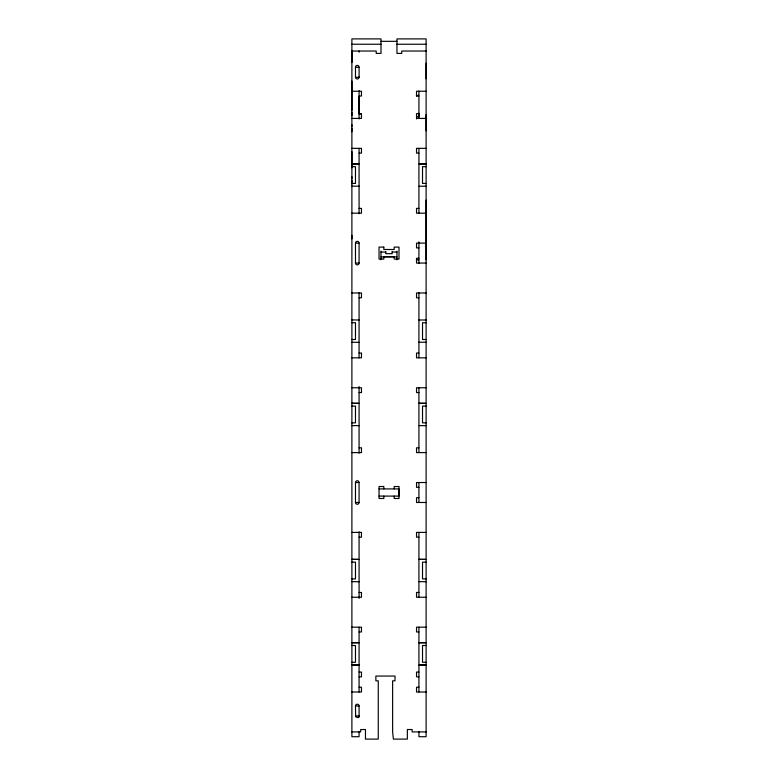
<?xml version="1.0" encoding="UTF-8"?>
<svg xmlns="http://www.w3.org/2000/svg" width="778" height="778" viewBox="0 0 778 778"><rect width="100%" height="100%" fill="white"/><g stroke="black" fill="none" stroke-linecap="round" stroke-linejoin="round"><path stroke-width="1.17" d="M351.889 57.144L351.889 60.703M351.889 235.335L351.889 238.895M351.889 180.272L351.889 183.832M351.889 164.246L351.889 167.805M351.889 151.681L351.889 162.466M351.889 128.224L351.889 131.783M351.889 112.207L351.889 115.766M351.889 81.116L351.889 110.427M351.889 62.512L351.889 51.027L376.212 51.027L376.212 53.419L380.996 53.419L380.996 38.9L351.889 38.9L351.889 736.708L359.076 736.708L359.076 731.748M426.111 259.803L426.111 200.111M426.111 130.821L426.111 114.667M426.111 78.782L426.111 63.154M359.076 716.256L357.938 717.656L355.614 716.83L355.478 705.977A1.799 1.799 0 0 1 357.277 704.187A1.799 1.799 0 0 1 359.076 705.977L359.076 717.151M416.356 95.84L418.622 95.315M380.996 41.331L396.955 41.331M351.889 44.239L380.996 44.239M396.955 44.239L426.111 44.239M426.111 51.027L401.749 51.027L401.749 53.419L396.955 53.419L396.955 38.9L426.111 38.9L426.111 736.708L418.924 736.708L418.924 731.748M355.478 67.297L359.076 67.297M351.889 91.24L361.469 91.24L361.469 96.025L359.076 96.025L359.076 113.627L361.469 113.627L361.469 118.412L351.889 118.412M426.111 91.24L416.531 91.24L416.531 96.025L418.924 96.025M418.924 113.627L416.531 113.627L416.531 118.937M359.076 113.987L361.469 113.987M416.531 116.807L418.924 116.807L418.924 113.199M416.531 118.412L426.111 118.412M351.889 148.345L361.469 148.345L361.469 153.13L359.076 153.13M426.111 148.345L416.531 148.345L416.531 153.13L418.924 153.13M351.889 163.847L357.88 163.847M420.12 163.847L426.111 163.847M351.889 163.944L359.076 163.944M418.924 163.944L426.111 163.944M351.889 166.677L355.478 166.677L355.478 183.443L351.889 183.443M426.111 166.677L422.522 166.677L422.522 183.443L426.111 183.443M351.889 186.175L359.076 186.175M418.924 186.273L426.111 186.175M359.076 208.397L361.469 208.397L361.469 213.182L351.889 213.182M418.924 208.397L416.531 208.397L416.531 213.182L426.111 213.182M355.478 243.115L359.076 243.115L359.076 263.061A1.799 1.799 0 0 1 357.277 264.86A1.799 1.799 0 0 1 355.478 263.061L355.478 243.115A1.799 1.799 0 0 1 357.277 241.316A1.799 1.799 0 0 1 359.076 243.115M426.111 243.115L416.531 243.115L416.531 247.9L418.924 247.9M380.996 252.062L385.781 252.062M392.17 252.062L396.955 252.062M380.996 256.905L396.955 256.905M418.924 258.277L416.531 258.277L416.531 263.061L426.111 263.061M416.395 259.803L418.817 259.803M355.478 263.061L359.076 263.061M351.889 292.985L361.469 292.985L361.469 297.779L359.076 297.779M426.111 292.985L416.531 292.985L416.531 297.779L418.924 297.779M351.889 319.904L359.076 320.001M418.924 320.001L426.111 320.001M351.889 322.734L355.478 322.734L355.478 339.5L351.889 339.5M426.111 322.734L422.522 322.734L422.522 339.5L426.111 339.5M351.889 342.232L359.076 342.33M418.924 342.232L426.111 342.232M359.076 353.047L361.469 353.047L361.469 357.831L351.889 357.831M418.924 353.047L416.531 353.047L416.531 357.831L426.111 357.831M351.889 387.755L361.469 387.755L361.469 392.55L359.076 392.55M426.111 387.755L416.531 387.755L416.531 392.55L418.924 392.55M351.889 403.257L357.88 403.257M418.924 403.257L424.914 403.257M351.889 403.364L359.076 403.364M418.924 403.364L426.111 403.364M351.889 406.097L355.478 406.097L355.478 422.853L351.889 422.853M426.111 406.097L422.522 406.097L422.522 422.853L426.111 422.853M351.889 425.585L359.076 425.683M418.924 425.585L426.111 425.683M359.076 447.807L361.469 447.807L361.469 452.601L351.889 452.601M418.924 447.807L416.531 447.807L416.531 452.601L426.111 452.601M355.478 482.525L359.076 482.525L359.076 502.481A1.799 1.799 0 0 1 357.277 504.27A1.799 1.799 0 0 1 355.478 502.481L355.478 482.525A1.799 1.799 0 0 1 357.277 480.736A1.799 1.799 0 0 1 359.076 482.525M426.111 482.525L416.531 482.525L416.531 487.32L418.924 487.32M379.022 488.915L398.978 488.915L398.978 496.092L379.022 496.092M418.924 497.687L416.531 497.687L416.531 502.481L426.111 502.481M355.478 502.481L359.076 502.481M351.889 532.405L361.469 532.405L361.469 537.19L359.076 537.19M426.111 532.405L416.531 532.405L416.531 537.19L418.924 537.19M351.889 559.314L357.88 559.314M418.924 559.314L424.914 559.314M351.889 559.421L359.076 559.421M418.924 559.421L426.111 559.421M351.889 562.154L355.478 562.154L355.478 578.91L351.889 578.91M426.111 562.154L422.522 562.154L422.522 578.91L426.111 578.91M351.889 581.643L359.076 581.74M418.924 581.643L426.111 581.74M359.076 592.457L361.469 592.457L361.469 597.251L351.889 597.251M418.924 592.457L416.531 592.457L416.531 597.251L426.111 597.251M351.889 627.175L361.469 627.175L361.469 631.96L359.076 631.96M426.111 627.175L416.531 627.175L416.531 631.96L418.924 631.96M351.889 642.677L357.88 642.677M418.924 642.677L424.914 642.677M351.889 642.774L359.076 642.774M418.924 642.774L426.111 642.774M351.889 645.507L355.478 645.507L355.478 662.273L351.889 662.273M426.111 645.507L422.522 645.507L422.522 662.273L426.111 662.273M351.889 665.005L359.076 665.005M418.924 665.005L426.111 665.005M353.086 665.102L359.076 665.102M420.12 665.102L426.111 665.102M359.076 672.066L361.469 672.066L361.469 676.85L359.076 676.85M418.924 672.066L416.531 672.066L416.531 676.85L418.924 676.85M359.076 687.227L361.469 687.227L361.469 692.012L351.889 692.012M418.924 687.227L416.531 687.227L416.531 692.012L426.111 692.012M355.478 705.977L359.076 705.977M355.478 715.955L359.076 715.955M351.889 731.913L360.671 731.913L360.671 729.521L365.456 729.521L365.456 739.1L378.264 739.1L378.264 680.838L375.871 680.838L375.871 676.053L395.02 676.053L395.02 680.838L392.627 680.838L392.627 731.913L393.386 739.1L407.351 739.1L407.351 729.521L412.146 729.521L412.146 731.913L426.111 731.913M351.889 53.585L351.889 55.364M351.889 124.674L351.889 126.454M351.889 176.713L351.889 178.493M418.924 91.084L418.924 118.412M418.924 148.345L418.924 213.61M418.924 241.861L418.924 263.392M418.924 292.742L418.924 357.831M418.924 387.755L418.924 452.601M418.924 482.525L418.924 502.481M418.924 532.405L418.924 597.251M418.924 627.175L418.924 692.012M396.955 251.148L396.955 259.803M394.203 488.915L394.203 486.513L398.997 486.513L398.997 498.484L394.203 498.484L394.203 496.092M392.17 251.527L392.17 253.667L385.781 253.667L385.781 251.527M383.826 488.915L383.826 486.513L379.042 486.513L379.042 498.484L383.826 498.484L383.826 496.092M380.996 251.148L380.996 259.803M359.076 51.027L359.076 52.204M359.076 90.608L359.076 118.976M359.076 148.345L359.076 213.736M359.076 292.849L359.076 357.831M359.076 386.559L359.076 453.253M359.076 531.753L359.076 598.447M359.076 627.175L359.076 692.012M359.076 77.168A1.799 1.799 0 0 1 357.277 78.967A1.799 1.799 0 0 1 355.478 77.168M359.076 77.275L355.478 77.275L355.478 67.19A1.799 1.799 0 0 1 357.277 65.391A1.799 1.799 0 0 1 359.076 67.19L359.076 77.275M383.826 247.103L379.042 247.103L379.042 259.074L383.826 259.074L383.826 256.682L394.203 256.682L394.203 259.074L398.997 259.074L398.997 247.103L394.203 247.103L394.203 249.495L383.826 249.495L383.826 247.103"/></g></svg>
